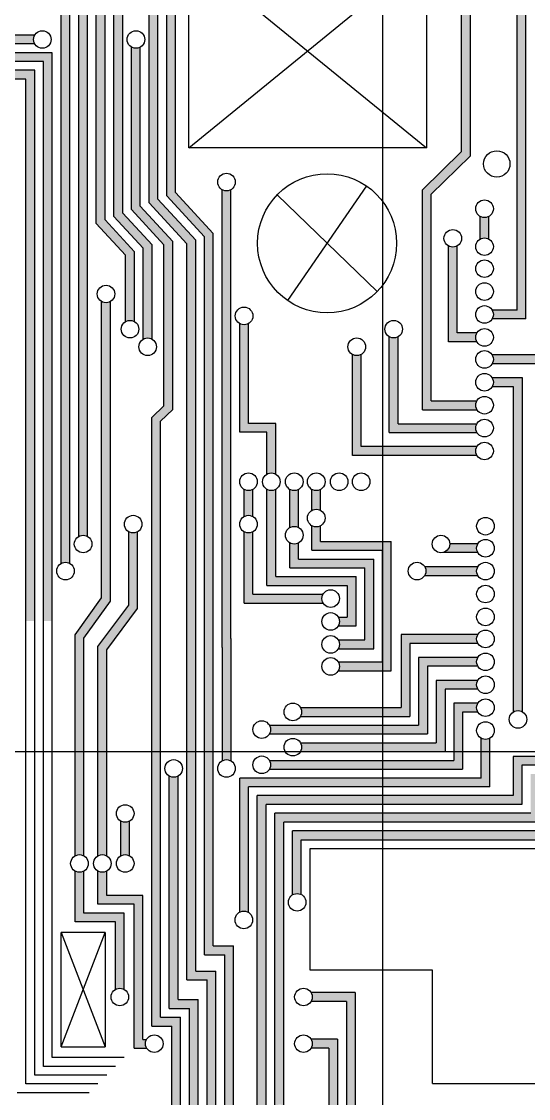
# Model space of a CAD drawing. Header units: millimetres. Extents: x -2849 to 258, y -823 to -139.
# Drawn here: x -1326 to -1268.4, y -354.4 to -232.2 of the extents above; entities that cross this region are included whole.
import ezdxf

# ---------------------------------------------------------------- set-up
doc = ezdxf.new("R2010")
doc.units = ezdxf.units.MM

msp = doc.modelspace()

# ---------------------------------------------------------------- hatches: boundary and pattern name
at = {"lineweight": 30}
for points in [[(-1331.094, -210.894, -0.2679496), (-1331.094, -211.894), (-1315.48, -211.894), (-1315.48, -254.291), (-1312.149, -257.906), (-1312.149, -268.219, -0.1316527), (-1311.649, -268.085, -0.1316527), (-1311.149, -268.219), (-1311.149, -257.515), (-1314.48, -253.901), (-1314.48, -210.894)], [(-1334.657, -213.394, -0.2679496), (-1334.657, -214.394), (-1317.48, -214.394), (-1317.48, -255.072), (-1314.149, -258.687), (-1314.149, -266.219, -0.1316527), (-1313.649, -266.085, -0.1316527), (-1313.149, -266.219), (-1313.149, -258.296), (-1316.48, -254.682), (-1316.48, -213.394)], [(-1367.106, -215.994), (-1367.106, -216.994), (-1319.48, -216.994), (-1319.48, -290.612, -0.1316527), (-1318.98, -290.478, -0.1316527), (-1318.48, -290.612), (-1318.48, -215.994)], [(-1367.106, -218.594), (-1367.106, -219.594), (-1321.48, -219.594), (-1321.48, -293.682, -0.1316527), (-1320.98, -293.548, -0.1316527), (-1320.48, -293.682), (-1320.48, -218.594)], [(-1310.48, -252.339), (-1310.48, -220.129), (-1278.346, -220.129, -0.2679496), (-1278.346, -219.129), (-1311.48, -219.129), (-1311.48, -252.729), (-1307.191, -257.384), (-1307.191, -300.222), (-1306.191, -300.222), (-1306.191, -256.994)], [(-1280.418, -251.253), (-1280.418, -276.229), (-1274.228, -276.229, -0.2679782), (-1274.241, -275.229), (-1279.418, -275.229), (-1279.418, -251.774), (-1275.017, -247.46), (-1275.017, -225.129), (-1271.361, -225.129), (-1271.361, -218.856, -0.1316527), (-1271.861, -218.99, -0.1316527), (-1272.361, -218.856), (-1272.361, -224.129), (-1276.614, -224.129, -0.2679496), (-1276.614, -225.129), (-1276.017, -225.129), (-1276.017, -246.939)], [(-1355.929, -233.698), (-1355.929, -236.598), (-1367.106, -236.598), (-1367.106, -237.598), (-1354.929, -237.598), (-1354.929, -234.698), (-1324.48, -234.698, -0.2679496), (-1324.48, -233.698)], [(-1351.929, -235.698), (-1353.929, -235.698), (-1353.929, -239.098), (-1367.106, -239.098), (-1367.106, -240.098), (-1352.929, -240.098), (-1352.929, -236.698), (-1323.48, -236.698), (-1323.48, -300.222), (-1322.48, -300.222), (-1322.48, -235.698)], [(-1311.191, -277.115), (-1311.191, -300.222), (-1310.191, -300.222), (-1310.191, -277.542), (-1308.796, -276.205), (-1308.796, -257.118), (-1312.48, -253.12), (-1312.48, -235.064, -0.1316527), (-1312.98, -235.198, -0.1316527), (-1313.48, -235.064), (-1313.48, -253.51), (-1309.796, -257.509), (-1309.796, -275.778)], [(-1303.191, -251.251), (-1303.191, -300.222), (-1302.191, -300.222), (-1302.191, -251.251, -0.1316527), (-1302.691, -251.385, -0.1316527)], [(-1316.878, -263.957), (-1316.878, -297.576), (-1318.768, -300.222), (-1317.501, -300.222), (-1315.878, -297.951), (-1315.878, -263.957, -0.1316527), (-1316.378, -264.091, -0.1316527)], [(-1300.191, -277.778), (-1300.191, -266.451, -0.1316527), (-1300.691, -266.585, -0.1316527), (-1301.191, -266.451), (-1301.191, -278.778), (-1298.091, -278.778), (-1298.091, -283.542, -0.1316527), (-1297.591, -283.408, -0.1316527), (-1297.091, -283.542), (-1297.091, -277.778)], [(-1284.191, -267.951), (-1284.191, -278.829), (-1274.228, -278.829, -0.2679782), (-1274.241, -277.829), (-1283.191, -277.829), (-1283.191, -267.951, -0.1316527), (-1283.691, -268.085, -0.1316527)], [(-1287.887, -270.085, -0.1316527), (-1288.387, -269.951), (-1288.387, -281.417), (-1274.235, -281.417, -0.2679496), (-1274.235, -280.417), (-1287.387, -280.417), (-1287.387, -269.951, -0.1316527)], [(-1272.503, -272.617, -0.2679496), (-1272.503, -273.617), (-1270.064, -273.617), (-1270.064, -300.222), (-1269.064, -300.222), (-1269.064, -272.617)], [(-1300.691, -285.274), (-1300.691, -288.353, -0.1316527), (-1300.191, -288.219, -0.1316527), (-1299.691, -288.353), (-1299.691, -285.274, -0.1316527), (-1300.191, -285.408, -0.1316527)], [(-1298.091, -285.274), (-1298.091, -296.181), (-1288.966, -296.181), (-1288.966, -299.77), (-1289.984, -299.77, -0.1196535), (-1289.851, -300.222), (-1287.966, -300.222), (-1287.966, -295.181), (-1297.091, -295.181), (-1297.091, -285.274, -0.1316527), (-1297.591, -285.408, -0.1316527)], [(-1295.491, -285.274), (-1295.491, -289.612, -0.1316527), (-1294.991, -289.478, -0.1316527), (-1294.491, -289.612), (-1294.491, -285.274, -0.1316527), (-1294.991, -285.408, -0.1316527)], [(-1291.991, -291.181), (-1291.991, -289.396, -0.1316527), (-1292.491, -289.53, -0.1316527), (-1292.991, -289.396), (-1292.991, -292.181), (-1284.966, -292.181), (-1284.966, -300.222), (-1283.966, -300.222), (-1283.966, -291.181)], [(-1313.791, -290.085), (-1313.791, -298.437), (-1315.127, -300.222), (-1313.847, -300.222), (-1312.791, -298.811), (-1312.791, -290.085, -0.1316527), (-1313.291, -290.219, -0.1316527)], [(-1300.691, -290.085), (-1300.691, -298.181), (-1291.709, -298.181, -0.2679782), (-1291.723, -297.181), (-1299.691, -297.181), (-1299.691, -290.085, -0.1316527), (-1300.191, -290.219, -0.1316527)], [(-1294.491, -293.181), (-1294.491, -291.344, -0.1316527), (-1294.991, -291.478, -0.1316527), (-1295.491, -291.344), (-1295.491, -294.181), (-1286.966, -294.181), (-1286.966, -300.222), (-1285.966, -300.222), (-1285.966, -293.181)], [(-1277.318, -291.455, -0.3592392), (-1278.106, -292.455), (-1274.132, -292.455, -0.2679496), (-1274.132, -291.455)], [(-1280.17, -294.048, -0.2679496), (-1280.17, -295.048), (-1274.136, -295.048, -0.2679601), (-1274.128, -294.048)], [(-1319.898, -301.805), (-1319.898, -307.581), (-1319.898, -326.876, -0.1316527), (-1319.398, -326.742, -0.1316527), (-1318.898, -326.876), (-1318.898, -307.581), (-1318.898, -302.179), (-1317.501, -300.222), (-1318.768, -300.222)], [(-1317.298, -303.124), (-1317.298, -326.876, -0.1316527), (-1316.798, -326.742, -0.1316527), (-1316.298, -326.876), (-1316.298, -303.499), (-1313.847, -300.222), (-1315.127, -300.222)], [(-1311.191, -300.222), (-1311.191, -346.202), (-1308.898, -346.202), (-1308.898, -372.889), (-1308.398, -372.889), (-1308.398, -374.676, -0.1316527), (-1307.898, -374.542, -0.1316527), (-1307.398, -374.676), (-1307.398, -371.889), (-1307.898, -371.889), (-1307.898, -345.202), (-1310.191, -345.202), (-1310.191, -300.222)], [(-1307.191, -300.222), (-1307.191, -340.97), (-1304.891, -340.97), (-1304.891, -362.642), (-1301.952, -362.642, -0.2679782), (-1301.966, -361.642), (-1303.891, -361.642), (-1303.891, -339.97), (-1306.191, -339.97), (-1306.191, -300.222)], [(-1305.191, -300.222), (-1305.191, -338.1), (-1302.891, -338.1), (-1302.891, -360.642), (-1298.83, -360.642, -0.2679782), (-1298.844, -359.642), (-1301.891, -359.642), (-1301.891, -337.1), (-1304.191, -337.1), (-1304.191, -300.222)], [(-1265.48, -300.222), (-1265.48, -315.585), (-1270.114, -315.585), (-1270.114, -320.042), (-1299.191, -320.042), (-1299.191, -357.642), (-1299.538, -357.642, -0.2679782), (-1299.551, -358.642), (-1298.191, -358.642), (-1298.191, -321.042), (-1269.114, -321.042), (-1269.114, -316.585), (-1264.48, -316.585), (-1264.48, -300.222)], [(-1263.48, -300.222), (-1263.48, -317.585), (-1268.114, -317.585), (-1268.114, -322.042), (-1297.191, -322.042), (-1297.191, -355.298, -0.147642), (-1296.637, -355.131, -0.1162859), (-1296.191, -355.236), (-1296.191, -323.042), (-1267.114, -323.042), (-1267.114, -318.585), (-1262.48, -318.585), (-1262.48, -300.222)], [(-1261.48, -300.222), (-1261.48, -319.585), (-1266.114, -319.585), (-1266.114, -324.042), (-1295.191, -324.042), (-1295.191, -331.304, -0.1404097), (-1294.661, -331.152, -0.1230855), (-1294.191, -331.27), (-1294.191, -325.042), (-1265.114, -325.042), (-1265.114, -320.585), (-1260.48, -320.585), (-1260.48, -300.222)], [(-1289.984, -304.87, -0.2679496), (-1289.984, -305.87), (-1283.966, -305.87), (-1283.966, -300.222), (-1284.966, -300.222), (-1284.966, -304.87)], [(-1289.851, -300.222, -0.1436893), (-1289.984, -300.77), (-1287.966, -300.77), (-1287.966, -300.222)], [(-1270.064, -300.222), (-1270.064, -310.521, -0.1316527), (-1269.564, -310.387, -0.1316527), (-1269.064, -310.521), (-1269.064, -300.222)], [(-1294.287, -310.042, -0.2679496), (-1294.287, -311.042), (-1281.86, -311.042), (-1281.86, -302.755), (-1274.132, -302.755, -0.2679496), (-1274.132, -301.755), (-1282.86, -301.755), (-1282.86, -310.042)], [(-1280.86, -304.355), (-1280.86, -312.042), (-1297.816, -312.042, -0.2679496), (-1297.816, -313.042), (-1279.86, -313.042), (-1279.86, -305.355), (-1274.132, -305.355, -0.2679496), (-1274.132, -304.355)], [(-1278.86, -306.955), (-1278.86, -314.042), (-1294.287, -314.042, -0.2679496), (-1294.287, -315.042), (-1277.86, -315.042), (-1277.86, -307.955), (-1274.132, -307.955, -0.2679496), (-1274.132, -306.955)], [(-1276.86, -309.555), (-1276.86, -316.042), (-1297.816, -316.042, -0.2679496), (-1297.816, -317.042), (-1275.86, -317.042), (-1275.86, -310.555), (-1274.132, -310.555, -0.2679496), (-1274.132, -309.555)], [(-1273.766, -313.521), (-1273.766, -318.042), (-1301.191, -318.042), (-1301.191, -333.268, -0.1221982), (-1300.723, -333.152, -0.141339), (-1300.191, -333.306), (-1300.191, -319.042), (-1272.766, -319.042), (-1272.766, -313.521, -0.1316527), (-1273.266, -313.655, -0.1316527)], [(-1308.691, -317.959, -0.1316527), (-1309.191, -317.825), (-1309.191, -344.202), (-1306.891, -344.202), (-1306.891, -364.642), (-1304.3, -364.642, -0.2679782), (-1304.314, -363.642), (-1305.891, -363.642), (-1305.891, -343.202), (-1308.191, -343.202), (-1308.191, -317.825, -0.1316527)], [(-1314.198, -323.069, -0.1316527), (-1314.698, -322.935), (-1314.698, -326.876, -0.1316527), (-1314.198, -326.742, -0.1316527), (-1313.698, -326.876), (-1313.698, -322.935, -0.1316527)], [(-1318.898, -333.369), (-1318.898, -328.608, -0.1316527), (-1319.398, -328.742, -0.1316527), (-1319.898, -328.608), (-1319.898, -334.369), (-1315.307, -334.369), (-1315.307, -342.035, -0.1316527), (-1314.807, -341.901, -0.1316527), (-1314.307, -342.035), (-1314.307, -333.369)], [(-1316.298, -331.369), (-1316.298, -328.608, -0.1316527), (-1316.798, -328.742, -0.1316527), (-1317.298, -328.608), (-1317.298, -332.369), (-1313.197, -332.369), (-1313.197, -348.714), (-1311.757, -348.714, -0.2679782), (-1311.771, -347.714), (-1312.197, -347.714), (-1312.197, -331.369)], [(-1288.065, -362.417), (-1288.065, -342.401), (-1293.078, -342.401, -0.2679496), (-1293.078, -343.401), (-1289.065, -343.401), (-1289.065, -363.417), (-1273.524, -363.417), (-1273.524, -379.029), (-1276.614, -379.029, -0.2679496), (-1276.614, -380.029), (-1272.524, -380.029), (-1272.524, -362.417)]]:
    msp.add_hatch(color=1, dxfattribs=at).paths.add_polyline_path(points)
for points in [[(-1277.98, -212.136), (-1277.98, -216.263, -0.1316527), (-1277.48, -216.129, -0.1316527), (-1276.98, -216.263), (-1276.98, -213.136), (-1269.669, -213.136), (-1269.669, -264.917), (-1272.503, -264.917, -0.2679496), (-1272.503, -265.917), (-1268.669, -265.917), (-1268.669, -212.136)], [(-1308.48, -251.558), (-1308.48, -222.629), (-1278.346, -222.629, -0.2679496), (-1278.346, -221.629), (-1309.48, -221.629), (-1309.48, -251.948), (-1305.191, -256.604), (-1305.191, -300.222), (-1304.191, -300.222), (-1304.191, -256.213)], [(-1351.929, -237.698), (-1351.929, -241.698), (-1367.106, -241.698), (-1367.106, -242.698), (-1350.929, -242.698), (-1350.929, -238.698), (-1325.48, -238.698), (-1325.48, -300.222), (-1324.48, -300.222), (-1324.48, -237.698)], [(-1266.98, -242.73, -0.1316527), (-1267.48, -242.596), (-1267.48, -270.017), (-1272.503, -270.017, -0.2679496), (-1272.503, -271.017), (-1266.48, -271.017), (-1266.48, -242.596, -0.1316527)], [(-1273.869, -254.281), (-1273.869, -256.851, -0.1316527), (-1273.369, -256.717, -0.1316527), (-1272.869, -256.851), (-1272.869, -254.281, -0.1316527), (-1273.369, -254.415, -0.1316527)], [(-1277.477, -257.64), (-1277.477, -268.517), (-1274.235, -268.517, -0.2679496), (-1274.235, -267.517), (-1276.477, -267.517), (-1276.477, -257.64, -0.1316527), (-1276.977, -257.774, -0.1316527)], [(-1292.991, -285.274), (-1292.991, -287.664, -0.1316527), (-1292.491, -287.53, -0.1316527), (-1291.991, -287.664), (-1291.991, -285.274, -0.1316527), (-1292.491, -285.408, -0.1316527)], [(-1303.191, -300.222), (-1303.191, -303.217), (-1303.191, -316.093, -0.1316527), (-1302.691, -315.959, -0.1316527), (-1302.191, -316.093), (-1302.191, -302.217), (-1302.191, -300.222)], [(-1286.966, -300.222), (-1286.966, -302.37), (-1289.984, -302.37, -0.2679496), (-1289.984, -303.37), (-1285.966, -303.37), (-1285.966, -300.222)], [(-1290.065, -371.529), (-1290.065, -347.702), (-1293.078, -347.702, -0.2679496), (-1293.078, -348.702), (-1291.065, -348.702), (-1291.065, -371.529), (-1291.067, -379.463, -0.1316527), (-1290.567, -379.329, -0.1316527), (-1290.067, -379.463), (-1290.067, -372.529), (-1278.346, -372.529, -0.2679496), (-1278.346, -371.529)]]:
    msp.add_hatch(color=1, dxfattribs=at).paths.add_polyline_path(points, flags=17)

# ---------------------------------------------------------------- linework, layer by layer
at = {"color": 2, "lineweight": 30}
for p, q in [((-1284.98, -155.504), (-1284.98, -453.96)), ((-1314.48, -253.901), (-1314.48, -210.894)), ((-1315.48, -254.291), (-1315.48, -211.894)), ((-1268.669, -265.917), (-1268.669, -212.136)), ((-1316.48, -254.682), (-1316.48, -213.394)), ((-1269.669, -264.917), (-1269.669, -213.136)), ((-1317.48, -255.072), (-1317.48, -214.394)), ((-1318.48, -290.612), (-1318.48, -215.994)), ((-1319.48, -290.612), (-1319.48, -216.994)), ((-1320.48, -293.682), (-1320.48, -218.594)), ((-1321.48, -293.682), (-1321.48, -219.594)), ((-1311.48, -252.729), (-1311.48, -219.129)), ((-1310.48, -252.339), (-1310.48, -220.129)), ((-1309.48, -251.948), (-1309.48, -221.629)), ((-1308.48, -251.558), (-1308.48, -222.629)), ((-1276.017, -225.129), (-1276.017, -246.939)), ((-1275.017, -225.129), (-1275.017, -247.46)), ((-1324.48, -233.698), (-1355.929, -233.698)), ((-1324.48, -234.698), (-1354.929, -234.698)), ((-1324.48, -235.698), (-1353.929, -235.698)), ((-1324.48, -235.698), (-1351.929, -235.698)), ((-1322.48, -235.698), (-1351.929, -235.698)), ((-1322.48, -349.777), (-1322.48, -235.698)), ((-1313.48, -253.51), (-1313.48, -235.064)), ((-1312.48, -253.12), (-1312.48, -235.064)), ((-1323.48, -236.698), (-1352.929, -236.698)), ((-1323.48, -350.777), (-1323.48, -236.698)), ((-1324.48, -237.698), (-1351.929, -237.698)), ((-1324.48, -351.777), (-1324.48, -237.698)), ((-1325.48, -238.698), (-1350.929, -238.698)), ((-1325.48, -352.777), (-1325.48, -238.698)), ((-1280.418, -251.253), (-1276.017, -246.939)), ((-1279.418, -251.774), (-1275.017, -247.46)), ((-1304.191, -256.213), (-1308.48, -251.558)), ((-1303.191, -303.217), (-1303.191, -251.251)), ((-1302.191, -302.217), (-1302.191, -251.251)), ((-1280.418, -276.229), (-1280.418, -251.253)), ((-1279.418, -275.229), (-1279.418, -251.774)), ((-1307.191, -257.384), (-1311.48, -252.729)), ((-1306.191, -256.994), (-1310.48, -252.339)), ((-1305.191, -256.604), (-1309.48, -251.948)), ((-1312.149, -257.906), (-1315.48, -254.291)), ((-1311.149, -257.515), (-1314.48, -253.901)), ((-1309.796, -257.509), (-1313.48, -253.51)), ((-1308.796, -257.118), (-1312.48, -253.12)), ((-1273.869, -256.851), (-1273.869, -254.281)), ((-1272.869, -256.851), (-1272.869, -254.281)), ((-1314.149, -258.687), (-1317.48, -255.072)), ((-1313.149, -258.296), (-1316.48, -254.682)), ((-1305.191, -338.1), (-1305.191, -256.604)), ((-1304.191, -337.1), (-1304.191, -256.213)), ((-1312.149, -268.219), (-1312.149, -257.906)), ((-1311.149, -268.219), (-1311.149, -257.515)), ((-1309.796, -275.778), (-1309.796, -257.509)), ((-1308.796, -276.205), (-1308.796, -257.118)), ((-1307.191, -340.97), (-1307.191, -257.384)), ((-1306.191, -339.97), (-1306.191, -256.994)), ((-1277.477, -268.517), (-1277.477, -257.64)), ((-1276.477, -267.517), (-1276.477, -257.64)), ((-1314.149, -266.219), (-1314.149, -258.687)), ((-1313.149, -266.219), (-1313.149, -258.296)), ((-1316.878, -297.576), (-1316.878, -263.957)), ((-1315.878, -297.951), (-1315.878, -263.957)), ((-1269.669, -264.917), (-1272.503, -264.917)), ((-1301.191, -278.778), (-1301.191, -266.451)), ((-1300.191, -277.778), (-1300.191, -266.451)), ((-1268.669, -265.917), (-1272.503, -265.917)), ((-1274.235, -267.517), (-1276.477, -267.517)), ((-1284.191, -278.829), (-1284.191, -267.951)), ((-1283.191, -277.829), (-1283.191, -267.951)), ((-1274.235, -268.517), (-1277.477, -268.517)), ((-1288.387, -281.417), (-1288.387, -269.951)), ((-1287.387, -280.417), (-1287.387, -269.951)), ((-1267.48, -270.017), (-1272.503, -270.017)), ((-1266.48, -271.017), (-1272.503, -271.017)), ((-1269.064, -272.617), (-1272.503, -272.617)), ((-1269.064, -310.521), (-1269.064, -272.617)), ((-1270.064, -273.617), (-1272.503, -273.617)), ((-1270.064, -310.521), (-1270.064, -273.617)), ((-1309.796, -275.778), (-1311.191, -277.115)), ((-1308.796, -276.205), (-1310.191, -277.542)), ((-1280.418, -276.229), (-1274.228, -276.229)), ((-1279.418, -275.229), (-1274.241, -275.229)), ((-1311.191, -346.202), (-1311.191, -277.115)), ((-1310.191, -345.202), (-1310.191, -277.542)), ((-1297.091, -277.778), (-1300.191, -277.778)), ((-1297.091, -283.542), (-1297.091, -277.778)), ((-1283.191, -277.829), (-1274.241, -277.829)), ((-1298.091, -278.778), (-1301.191, -278.778)), ((-1298.091, -283.542), (-1298.091, -278.778)), ((-1284.191, -278.829), (-1274.228, -278.829)), ((-1274.235, -280.417), (-1287.387, -280.417)), ((-1274.235, -281.417), (-1288.387, -281.417)), ((-1300.691, -288.353), (-1300.691, -285.274)), ((-1299.691, -288.353), (-1299.691, -285.274)), ((-1298.091, -296.181), (-1298.091, -285.274)), ((-1297.091, -295.181), (-1297.091, -285.274)), ((-1295.491, -289.612), (-1295.491, -285.274)), ((-1294.491, -289.612), (-1294.491, -285.274)), ((-1292.991, -287.664), (-1292.991, -285.274)), ((-1291.991, -287.664), (-1291.991, -285.274)), ((-1292.991, -292.181), (-1292.991, -289.396)), ((-1291.991, -291.181), (-1291.991, -289.396)), ((-1313.791, -298.437), (-1313.791, -290.085)), ((-1312.791, -298.811), (-1312.791, -290.085)), ((-1300.691, -298.181), (-1300.691, -290.085)), ((-1299.691, -297.181), (-1299.691, -290.085)), ((-1295.491, -294.181), (-1295.491, -291.344)), ((-1294.491, -293.181), (-1294.491, -291.344)), ((-1292.991, -292.181), (-1284.966, -292.181)), ((-1291.991, -291.181), (-1283.966, -291.181)), ((-1284.966, -304.87), (-1284.966, -292.181)), ((-1283.966, -305.87), (-1283.966, -291.181)), ((-1274.132, -291.455), (-1277.318, -291.455)), ((-1294.491, -293.181), (-1285.966, -293.181)), ((-1285.966, -303.37), (-1285.966, -293.181)), ((-1274.132, -292.455), (-1278.106, -292.455)), ((-1295.491, -294.181), (-1286.966, -294.181)), ((-1286.966, -302.37), (-1286.966, -294.181)), ((-1280.17, -294.048), (-1274.128, -294.048)), ((-1297.091, -295.181), (-1287.966, -295.181)), ((-1287.966, -300.77), (-1287.966, -295.181)), ((-1280.17, -295.048), (-1274.136, -295.048)), ((-1298.091, -296.181), (-1288.966, -296.181)), ((-1288.966, -296.181), (-1288.966, -299.77)), ((-1319.898, -301.805), (-1316.878, -297.576)), ((-1318.898, -302.179), (-1315.878, -297.951)), ((-1300.691, -298.181), (-1291.709, -298.181)), ((-1299.691, -297.181), (-1291.723, -297.181)), ((-1317.298, -303.124), (-1313.791, -298.437)), ((-1316.298, -303.499), (-1312.791, -298.811)), ((-1289.984, -299.77), (-1288.966, -299.77)), ((-1319.898, -307.581), (-1319.898, -301.805)), ((-1289.984, -300.77), (-1287.966, -300.77)), ((-1282.86, -301.755), (-1282.86, -310.042)), ((-1274.132, -301.755), (-1282.86, -301.755)), ((-1318.898, -307.581), (-1318.898, -302.179)), ((-1317.298, -326.876), (-1317.298, -303.124)), ((-1302.191, -302.217), (-1302.191, -316.093)), ((-1289.984, -302.37), (-1286.966, -302.37)), ((-1281.86, -302.755), (-1281.86, -311.042)), ((-1274.132, -302.755), (-1281.86, -302.755)), ((-1316.298, -326.876), (-1316.298, -303.499)), ((-1303.191, -303.217), (-1303.191, -316.093)), ((-1289.984, -303.37), (-1285.966, -303.37)), ((-1280.86, -304.355), (-1280.86, -312.042)), ((-1274.132, -304.355), (-1280.86, -304.355)), ((-1289.984, -304.87), (-1284.966, -304.87)), ((-1279.86, -305.355), (-1279.86, -313.042)), ((-1274.132, -305.355), (-1279.86, -305.355)), ((-1289.984, -305.87), (-1283.966, -305.87)), ((-1319.898, -326.876), (-1319.898, -307.581)), ((-1318.898, -326.876), (-1318.898, -307.581)), ((-1278.86, -306.955), (-1278.86, -314.042)), ((-1274.132, -306.955), (-1278.86, -306.955)), ((-1277.86, -307.955), (-1277.86, -315.042)), ((-1274.132, -307.955), (-1277.86, -307.955)), ((-1294.287, -310.042), (-1282.86, -310.042)), ((-1276.86, -309.555), (-1276.86, -316.042)), ((-1274.132, -309.555), (-1276.86, -309.555)), ((-1294.287, -311.042), (-1281.86, -311.042)), ((-1275.86, -310.555), (-1275.86, -317.042)), ((-1274.132, -310.555), (-1275.86, -310.555)), ((-1297.816, -312.042), (-1280.86, -312.042)), ((-1297.816, -313.042), (-1279.86, -313.042)), ((-1294.287, -314.042), (-1278.86, -314.042)), ((-1273.766, -318.042), (-1273.766, -313.521)), ((-1272.766, -319.042), (-1272.766, -313.521)), ((-1523.903, -315.042), (-1140.334, -315.042)), ((-1294.287, -315.042), (-1277.86, -315.042)), ((-1297.816, -316.042), (-1276.86, -316.042)), ((-1265.48, -315.585), (-1270.114, -315.585)), ((-1270.114, -315.585), (-1270.114, -320.042)), ((-1264.48, -316.585), (-1269.114, -316.585)), ((-1269.114, -316.585), (-1269.114, -321.042)), ((-1309.191, -344.202), (-1309.191, -317.825)), ((-1308.191, -343.202), (-1308.191, -317.825)), ((-1297.816, -317.042), (-1275.86, -317.042)), ((-1273.766, -318.042), (-1301.191, -318.042)), ((-1301.191, -333.268), (-1301.191, -318.042)), ((-1272.766, -319.042), (-1300.191, -319.042)), ((-1300.191, -333.306), (-1300.191, -319.042)), ((-1270.114, -320.042), (-1299.191, -320.042)), ((-1299.191, -357.642), (-1299.191, -320.042)), ((-1269.114, -321.042), (-1298.191, -321.042)), ((-1298.191, -358.642), (-1298.191, -321.042)), ((-1268.114, -322.042), (-1297.191, -322.042)), ((-1297.191, -355.298), (-1297.191, -322.042)), ((-1314.698, -326.876), (-1314.698, -322.935)), ((-1313.698, -326.876), (-1313.698, -322.935)), ((-1267.114, -323.042), (-1296.191, -323.042)), ((-1296.191, -355.236), (-1296.191, -323.042)), ((-1266.114, -324.042), (-1295.191, -324.042)), ((-1295.191, -331.304), (-1295.191, -324.042)), ((-1294.191, -331.27), (-1294.191, -325.042)), ((-1294.191, -325.042), (-1265.114, -325.042)), ((-1319.898, -334.369), (-1319.898, -328.608)), ((-1318.898, -333.369), (-1318.898, -328.608)), ((-1317.298, -332.369), (-1317.298, -328.608)), ((-1316.298, -331.369), (-1316.298, -328.608)), ((-1313.197, -332.369), (-1317.298, -332.369)), ((-1312.197, -331.369), (-1316.298, -331.369)), ((-1313.197, -348.714), (-1313.197, -332.369)), ((-1312.197, -347.714), (-1312.197, -331.369)), ((-1314.307, -333.369), (-1318.898, -333.369)), ((-1314.307, -342.035), (-1314.307, -333.369)), ((-1315.307, -334.369), (-1319.898, -334.369)), ((-1315.307, -342.035), (-1315.307, -334.369)), ((-1304.191, -337.1), (-1301.891, -337.1)), ((-1301.891, -359.642), (-1301.891, -337.1)), ((-1305.191, -338.1), (-1302.891, -338.1)), ((-1302.891, -360.642), (-1302.891, -338.1)), ((-1307.191, -340.97), (-1304.891, -340.97)), ((-1306.191, -339.97), (-1303.891, -339.97)), ((-1304.891, -362.642), (-1304.891, -340.97)), ((-1303.891, -361.642), (-1303.891, -339.97)), ((-1308.191, -343.202), (-1305.891, -343.202)), ((-1305.891, -363.642), (-1305.891, -343.202)), ((-1288.065, -342.401), (-1293.078, -342.401)), ((-1289.065, -343.401), (-1293.078, -343.401)), ((-1289.065, -343.401), (-1289.065, -363.417)), ((-1288.065, -342.401), (-1288.065, -362.417)), ((-1309.191, -344.202), (-1306.891, -344.202)), ((-1306.891, -364.642), (-1306.891, -344.202)), ((-1310.191, -345.202), (-1307.898, -345.202)), ((-1307.898, -371.889), (-1307.898, -345.202)), ((-1311.191, -346.202), (-1308.898, -346.202)), ((-1308.898, -372.889), (-1308.898, -346.202)), ((-1312.197, -347.714), (-1311.771, -347.714)), ((-1290.065, -347.702), (-1293.078, -347.702)), ((-1290.065, -347.702), (-1290.065, -371.529)), ((-1313.197, -348.714), (-1311.757, -348.714)), ((-1291.065, -348.702), (-1293.078, -348.702)), ((-1291.065, -348.702), (-1291.065, -371.529)), ((-1315.298, -350.777), (-1323.48, -350.777)), ((-1314.298, -349.777), (-1322.48, -349.777)), ((-1316.298, -351.777), (-1324.48, -351.777)), ((-1317.298, -352.777), (-1325.48, -352.777)), ((-1318.298, -353.777), (-1326.48, -353.777))]:
    msp.add_line(p, q, dxfattribs=at)
at = {"color": 5}
for p, q in [((-1306.98, -246.502), (-1306.98, -224.502)), ((-1306.98, -224.502), (-1279.98, -246.502)), ((-1306.98, -246.502), (-1279.98, -224.502)), ((-1279.98, -224.502), (-1279.98, -246.502)), ((-1279.98, -246.502), (-1306.98, -246.502)), ((-1285.571, -262.82), (-1296.943, -251.851)), ((-1286.773, -250.831), (-1295.741, -263.84)), ((-1293.191, -339.842), (-1293.191, -326.042)), ((-1293.191, -326.042), (-1259.48, -326.042)), ((-1321.48, -348.577), (-1321.467, -335.569)), ((-1321.48, -348.577), (-1316.464, -335.569)), ((-1316.464, -335.569), (-1321.467, -335.569)), ((-1321.467, -335.569), (-1316.477, -348.577)), ((-1316.464, -335.569), (-1316.477, -348.577)), ((-1279.298, -339.842), (-1293.191, -339.842)), ((-1279.298, -352.729), (-1279.298, -339.842)), ((-1321.48, -348.577), (-1316.477, -348.577)), ((-1279.298, -352.729), (-1259.48, -352.729))]:
    msp.add_line(p, q, dxfattribs=at)
at = {"color": 3}
for centre in [(-1323.614, -234.198), (-1312.98, -234.198), (-1302.691, -250.385), (-1273.369, -253.415), (-1276.977, -256.774), (-1273.369, -257.717), (-1273.369, -257.717), (-1273.369, -260.217), (-1316.378, -263.091), (-1273.369, -262.817), (-1300.691, -265.585), (-1273.369, -265.417), (-1313.649, -267.085), (-1283.691, -267.085), (-1273.369, -268.017), (-1273.369, -268.017), (-1311.649, -269.085), (-1287.887, -269.085), (-1273.369, -270.517), (-1273.369, -273.117), (-1273.369, -275.717), (-1273.369, -278.317), (-1273.369, -280.917), (-1300.191, -284.408), (-1297.591, -284.408), (-1294.991, -284.408), (-1292.491, -284.408), (-1289.891, -284.408), (-1287.391, -284.408), (-1313.291, -289.219), (-1300.191, -289.219), (-1292.491, -288.53), (-1273.266, -289.455), (-1273.266, -289.455), (-1294.991, -290.478), (-1318.98, -291.478), (-1278.318, -291.478), (-1273.266, -291.955), (-1320.98, -294.548), (-1281.036, -294.548), (-1273.266, -294.555), (-1290.85, -297.67), (-1273.266, -297.155), (-1290.85, -300.27), (-1273.266, -299.755), (-1273.266, -299.755), (-1290.85, -302.87), (-1290.85, -302.87), (-1273.266, -302.255), (-1290.85, -305.37), (-1273.266, -304.855), (-1273.266, -307.455), (-1273.266, -310.055), (-1295.153, -310.542), (-1269.564, -311.387), (-1298.682, -312.542), (-1273.266, -312.655), (-1295.153, -314.542), (-1308.691, -316.959), (-1302.691, -316.959), (-1298.682, -316.542), (-1314.198, -322.069), (-1319.398, -327.742), (-1316.798, -327.742), (-1314.198, -327.742), (-1294.661, -332.152), (-1300.723, -334.152), (-1314.807, -342.901), (-1293.944, -342.901), (-1310.898, -348.202), (-1293.944, -348.202)]:
    msp.add_circle(centre, 1, dxfattribs=at)
at = {"color": 5, "lineweight": 30}
msp.add_circle((-1271.98, -248.329), 1.5, dxfattribs=at)
at = {"color": 5}
msp.add_circle((-1291.257, -257.335), 7.9, dxfattribs=at)

doc.saveas('drawing.dxf')
